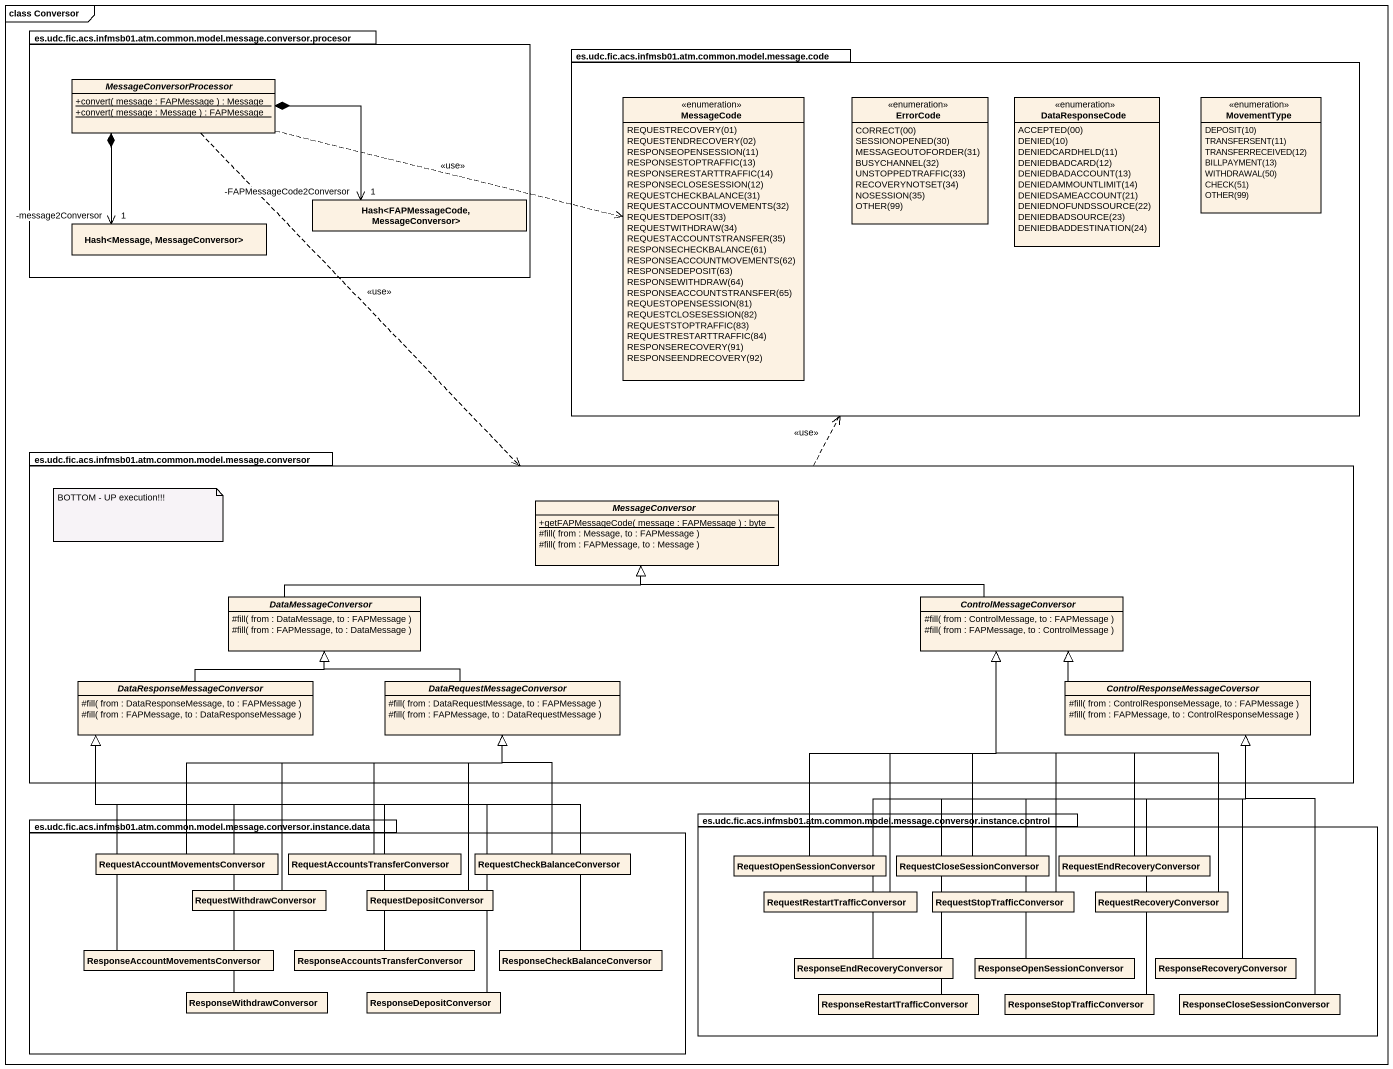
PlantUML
@startuml
mainframe class Conversor
hide circle
hide empty members
skinparam classAttributeIconSize 0
package "es.udc.fic.acs.infmsb01.atm.common.model.message.conversor.procesor" as es_udc_fic_acs_infmsb01_atm {
  abstract class MessageConversorProcessor {
    {static} +convert( message : FAPMessage ) : Message
    {static} +convert( message : Message ) : FAPMessage
  }
  class "Hash<FAPMessageCode, MessageConversor>" as Hash_FAPMessageCode
  class "Hash<Message, MessageConversor>" as Hash_Message
}
package "es.udc.fic.acs.infmsb01.atm.common.model.message.code" as es_udc_fic_acs_infmsb01_atm_2 {
  enum MessageCode {
    {field} REQUESTRECOVERY(01)
    {field} REQUESTENDRECOVERY(02)
    {field} RESPONSEOPENSESSION(11)
    {field} RESPONSESTOPTRAFFIC(13)
    {field} RESPONSERESTARTTRAFFIC(14)
    {field} RESPONSECLOSESESSION(12)
    {field} REQUESTCHECKBALANCE(31)
    {field} REQUESTACCOUNTMOVEMENTS(32)
    {field} REQUESTDEPOSIT(33)
    {field} REQUESTWITHDRAW(34)
    {field} REQUESTACCOUNTSTRANSFER(35)
    {field} RESPONSECHECKBALANCE(61)
    {field} RESPONSEACCOUNTMOVEMENTS(62)
    {field} RESPONSEDEPOSIT(63)
    {field} RESPONSEWITHDRAW(64)
    {field} RESPONSEACCOUNTSTRANSFER(65)
    {field} REQUESTOPENSESSION(81)
    {field} REQUESTCLOSESESSION(82)
    {field} REQUESTSTOPTRAFFIC(83)
    {field} REQUESTRESTARTTRAFFIC(84)
    {field} RESPONSERECOVERY(91)
    {field} RESPONSEENDRECOVERY(92)
  }
  enum ErrorCode {
    {field} CORRECT(00)
    {field} SESSIONOPENED(30)
    {field} MESSAGEOUTOFORDER(31)
    {field} BUSYCHANNEL(32)
    {field} UNSTOPPEDTRAFFIC(33)
    {field} RECOVERYNOTSET(34)
    {field} NOSESSION(35)
    {field} OTHER(99)
  }
  enum DataResponseCode {
    {field} ACCEPTED(00)
    {field} DENIED(10)
    {field} DENIEDCARDHELD(11)
    {field} DENIEDBADCARD(12)
    {field} DENIEDBADACCOUNT(13)
    {field} DENIEDAMMOUNTLIMIT(14)
    {field} DENIEDSAMEACCOUNT(21)
    {field} DENIEDNOFUNDSSOURCE(22)
    {field} DENIEDBADSOURCE(23)
    {field} DENIEDBADDESTINATION(24)
  }
  enum MovementType {
    {field} DEPOSIT(10)
    {field} TRANSFERSENT(11)
    {field} TRANSFERRECEIVED(12)
    {field} BILLPAYMENT(13)
    {field} WITHDRAWAL(50)
    {field} CHECK(51)
    {field} OTHER(99)
  }
}
package "es.udc.fic.acs.infmsb01.atm.common.model.message.conversor" as es_udc_fic_acs_infmsb01_atm_3 {
  abstract class MessageConversor {
    {static} +getFAPMessageCode( message : FAPMessage ) : byte
    #fill( from : Message, to : FAPMessage )
    #fill( from : FAPMessage, to : Message )
  }
  abstract class DataMessageConversor {
    #fill( from : DataMessage, to : FAPMessage )
    #fill( from : FAPMessage, to : DataMessage )
  }
  abstract class ControlMessageConversor {
    #fill( from : ControlMessage, to : FAPMessage )
    #fill( from : FAPMessage, to : ControlMessage )
  }
  abstract class DataResponseMessageConversor {
    #fill( from : DataResponseMessage, to : FAPMessage )
    #fill( from : FAPMessage, to : DataResponseMessage )
  }
  abstract class DataRequestMessageConversor {
    #fill( from : DataRequestMessage, to : FAPMessage )
    #fill( from : FAPMessage, to : DataRequestMessage )
  }
  abstract class "ControlResponseMessageCoversor" as ControlResponseMessageCovers {
    #fill( from : ControlResponseMessage, to : FAPMessage )
    #fill( from : FAPMessage, to : ControlResponseMessage )
  }
}
package "es.udc.fic.acs.infmsb01.atm.common.model.message.conversor.instance.data" as es_udc_fic_acs_infmsb01_atm_4 {
  class "RequestAccountMovementsConversor" as RequestAccountMovementsConve
  class "RequestAccountsTransferConversor" as RequestAccountsTransferConve
  class RequestCheckBalanceConversor
  class RequestWithdrawConversor
  class RequestDepositConversor
  class "ResponseAccountMovementsConversor" as ResponseAccountMovementsConv
  class "ResponseAccountsTransferConversor" as ResponseAccountsTransferConv
  class "ResponseCheckBalanceConversor" as ResponseCheckBalanceConverso
  class ResponseWithdrawConversor
  class ResponseDepositConversor
}
package "es.udc.fic.acs.infmsb01.atm.common.model.message.conversor.instance.control" as es_udc_fic_acs_infmsb01_atm_5 {
  class RequestOpenSessionConversor
  class RequestCloseSessionConversor
  class RequestEndRecoveryConversor
  class "RequestRestartTrafficConversor" as RequestRestartTrafficConvers
  class RequestStopTrafficConversor
  class RequestRecoveryConversor
  class ResponseEndRecoveryConversor
  class ResponseOpenSessionConversor
  class ResponseRecoveryConversor
  class "ResponseRestartTrafficConversor" as ResponseRestartTrafficConver
  class ResponseStopTrafficConversor
  class "ResponseCloseSessionConversor" as ResponseCloseSessionConverso
}
MessageConversorProcessor .right.> MessageCode : <<use>>
MessageConversorProcessor *-right-> "-FAPMessageCode2Conversor\n1" Hash_FAPMessageCode
MessageConversorProcessor *--> "-message2Conversor\n1" Hash_Message
MessageConversorProcessor ..> es_udc_fic_acs_infmsb01_atm_3 : <<use>>
es_udc_fic_acs_infmsb01_atm_3 .up.> es_udc_fic_acs_infmsb01_atm_2 : <<use>>
DataMessageConversor -right-|> MessageConversor
ControlMessageConversor -left-|> MessageConversor
DataResponseMessageConversor -up-|> DataMessageConversor
DataRequestMessageConversor -left-|> DataMessageConversor
ControlResponseMessageCovers -left-|> ControlMessageConversor
RequestAccountMovementsConve -right-|> DataRequestMessageConversor
RequestAccountsTransferConve -up-|> DataRequestMessageConversor
RequestCheckBalanceConversor -up-|> DataRequestMessageConversor
RequestOpenSessionConversor -up-|> ControlMessageConversor
RequestCloseSessionConversor -up-|> ControlMessageConversor
RequestEndRecoveryConversor -up-|> ControlMessageConversor
RequestWithdrawConversor -up-|> DataRequestMessageConversor
RequestDepositConversor -up-|> DataRequestMessageConversor
RequestRestartTrafficConvers -up-|> ControlMessageConversor
RequestStopTrafficConversor -up-|> ControlMessageConversor
RequestRecoveryConversor -up-|> ControlMessageConversor
ResponseAccountMovementsConv -up-|> DataResponseMessageConversor
ResponseAccountsTransferConv -up-|> DataResponseMessageConversor
ResponseCheckBalanceConverso -up-|> DataResponseMessageConversor
ResponseEndRecoveryConversor -up-|> ControlResponseMessageCovers
ResponseOpenSessionConversor -up-|> ControlResponseMessageCovers
ResponseRecoveryConversor -up-|> ControlResponseMessageCovers
ResponseWithdrawConversor -up-|> DataResponseMessageConversor
ResponseDepositConversor -up-|> DataResponseMessageConversor
ResponseRestartTrafficConver -up-|> ControlResponseMessageCovers
ResponseStopTrafficConversor -up-|> ControlResponseMessageCovers
ResponseCloseSessionConverso -up-|> ControlResponseMessageCovers
note as N1
  BOTTOM - UP execution!!!
end note
@enduml
